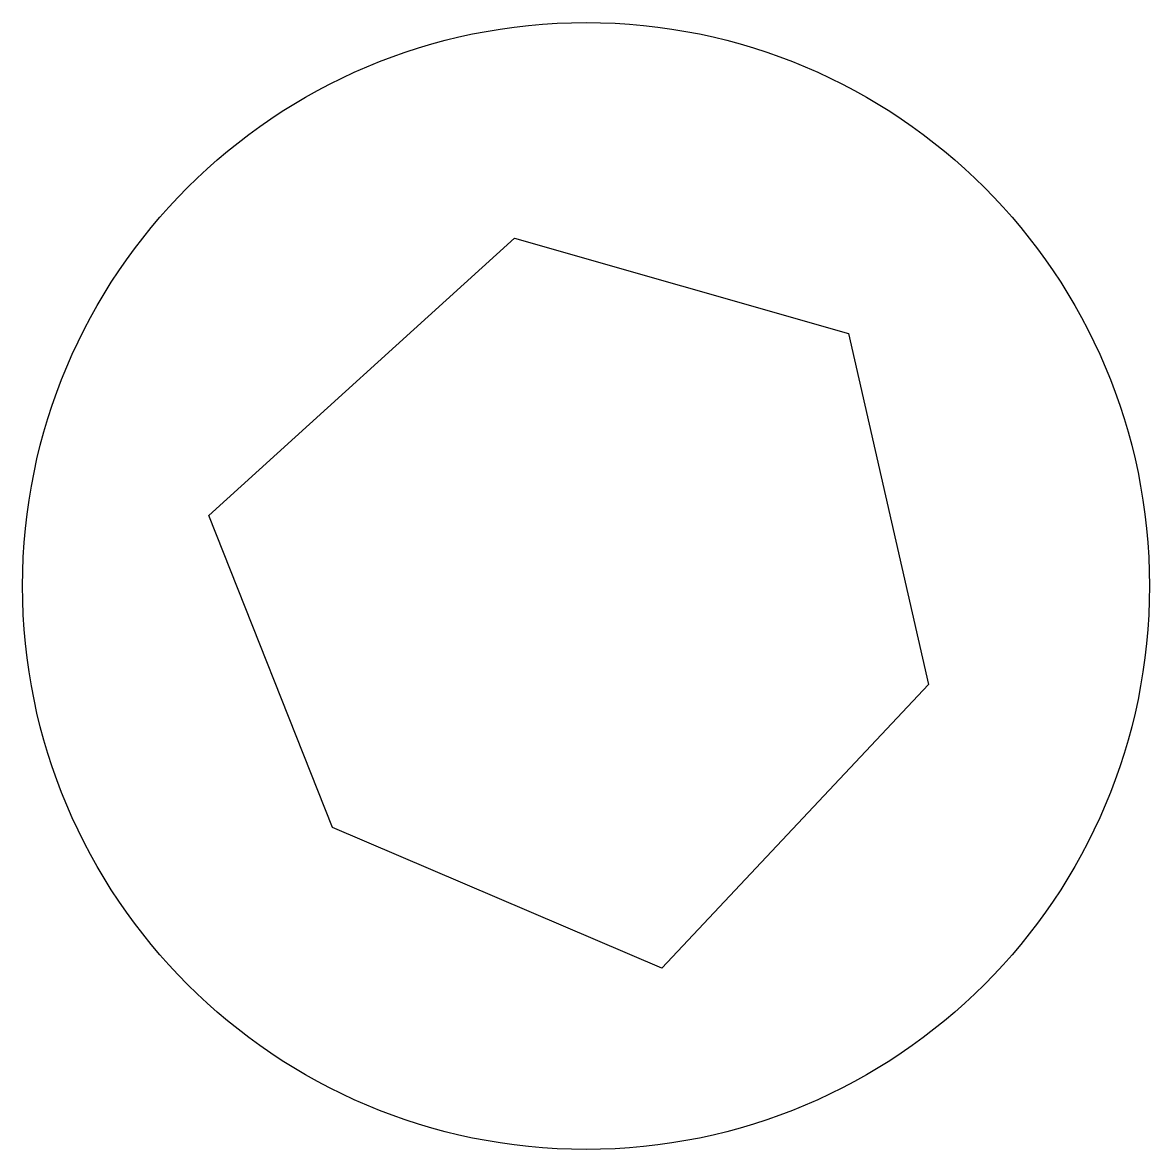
# Model space of a CAD drawing. Header units: millimetres. Extents: x 1042 to 2056, y 487 to 1501.
import ezdxf

# ---------------------------------------------------------------- set-up
doc = ezdxf.new("R2010")
doc.units = ezdxf.units.MM

msp = doc.modelspace()

# ---------------------------------------------------------------- linework, layer by layer
for p, q in [((1209.6, 1057.5), (1484.7, 1307.1)), ((1484.7, 1307.1), (1785.2, 1221.3)), ((1785.2, 1221.3), (1857.3, 905.4)), ((1320.8, 776.7), (1209.6, 1057.5)), ((1857.3, 905.4), (1617.4, 650)), ((1617.4, 650), (1320.8, 776.7))]:
    msp.add_line(p, q)
msp.add_circle((1549, 994), 507.2)

doc.saveas('drawing.dxf')
